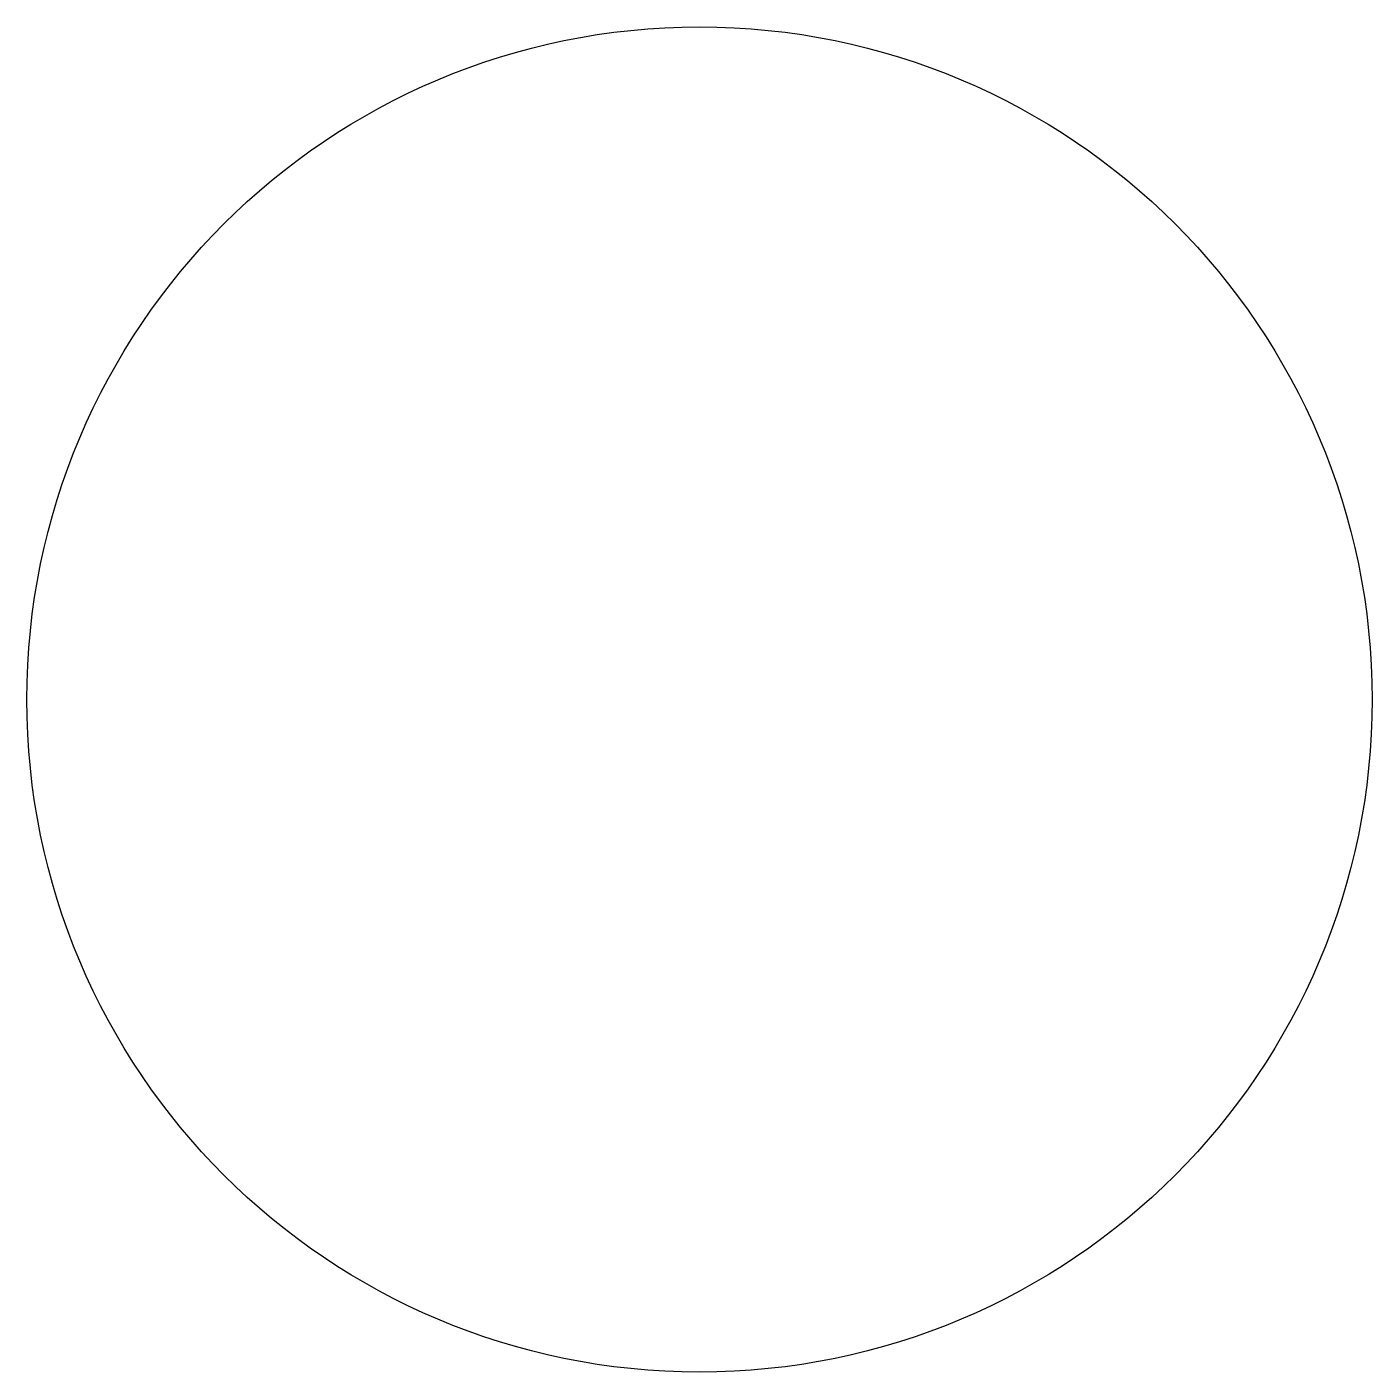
# Model space of a CAD drawing. Header units: millimetres. Extents: x -3 to 13, y -3 to 13.
import ezdxf

# ---------------------------------------------------------------- set-up
doc = ezdxf.new("R2010")
doc.units = ezdxf.units.MM
doc.layers.add('SERRILHA_SIMBOLOS', color=7, linetype='Continuous')

# ---------------------------------------------------------------- blocks, each defined once
blk = doc.blocks.new('SYM_DESCONHECIDO')
blk.add_circle((0, 0), 8)

msp = doc.modelspace()

# ---------------------------------------------------------------- block references
at = {"layer": 'SERRILHA_SIMBOLOS'}
msp.add_blockref('SYM_DESCONHECIDO', (5, 5), dxfattribs=at)

doc.saveas('drawing.dxf')
